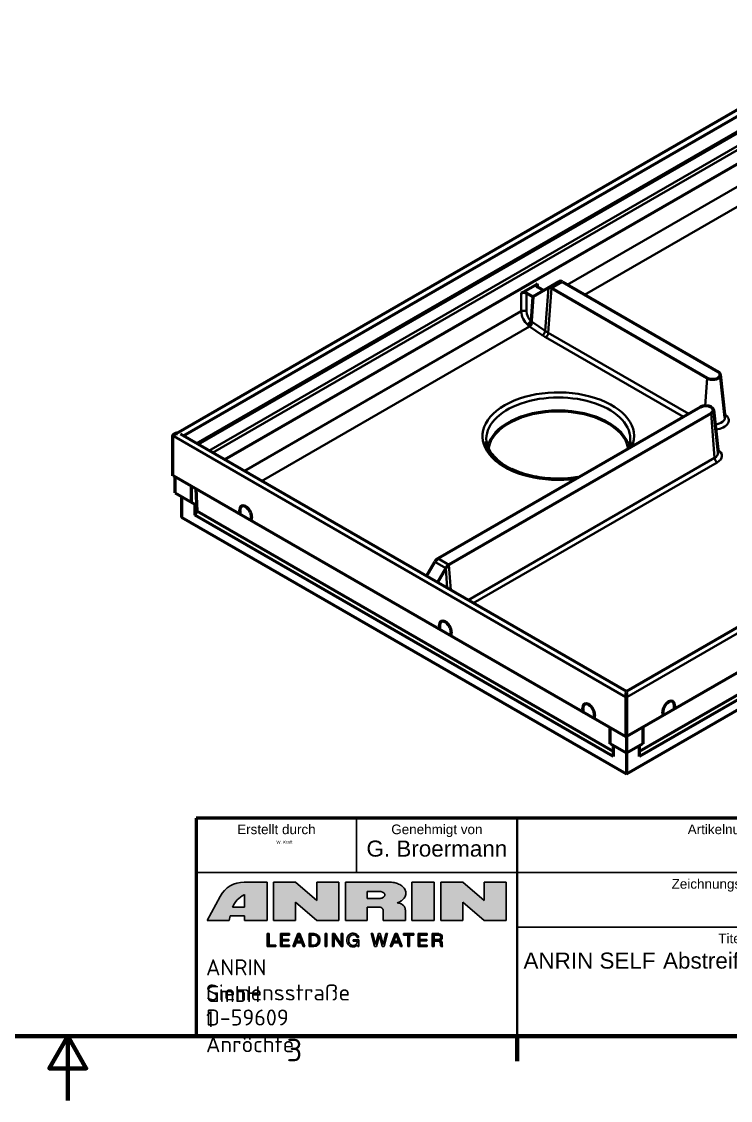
# Model space of a CAD drawing. Header units: millimetres. Extents: x 0 to 3492, y -130 to 1485.
# Drawn here: x 1014 to 1566, y 0 to 841 of the extents above; entities that cross this region are included whole.
import ezdxf
from ezdxf.enums import TextEntityAlignment as Align

# ---------------------------------------------------------------- set-up
doc = ezdxf.new("R2018")
doc.units = ezdxf.units.MM
doc.header["$LTSCALE"] = 5
for name, color, linetype, lineweight in [('Rahmen (ISO)', 7, 'Continuous', 70), ('Schraffur (ISO)', 7, 'Continuous', 18), ('Sichtbar (ISO)', 7, 'Continuous', 50), ('Sichtbar schmal (ISO)', 7, 'Continuous', 35), ('Skizziergeometrie (ISO)', 7, 'Continuous', 25), ('Symbole(DIN)', 7, 'Continuous', 25), ('Titel (ISO)', 7, 'Continuous', 50)]:
    doc.layers.add(name, color=color, linetype=linetype, lineweight=lineweight)
doc.styles.add('Aktuell-DIN', font='arial.ttf')
doc.styles.add('Notiztext (DIN)', font='isocpeur.ttf')
doc.styles.get("Standard").update_dxf_attribs({"font": 'arial.ttf'})
doc.styles.add('TXT 5_0', font='isocpeur.ttf')

# ---------------------------------------------------------------- blocks, each defined once
blk = doc.blocks.new('Ränder Standardrahmen')
at = {"layer": 'Rahmen (ISO)'}
blk.add_line((280, 10), (280, 6.100000143051147), dxfattribs=at)
at = {"layer": 'Rahmen (ISO)', "flags": 128}
for points in [[(10, 10), (10, 287.0000076293945), (410, 287.0000076293945), (410, 10), (10, 10)], [(210, 0), (210, 10), (207.1132469177246, 5), (212.8867530822754, 5), (210, 10)]]:
    blk.add_lwpolyline(points, dxfattribs=at)
at = {"layer": 'Rahmen (ISO)', "insert": (244.0783748340615, 6.100000059604644), "char_height": 3.499999940395355, "attachment_point": 7, "style": 'Notiztext (DIN)'}
blk.add_mtext('3', dxfattribs=at)
blk = doc.blocks.new('Schriftfelder Kundenzeichnung DE')
at = {"layer": 'Schraffur (ISO)'}
h = blk.add_hatch(color=256, dxfattribs=at)
edge = h.paths.add_edge_path(flags=0)
edge.add_line((108.683909823923, 225.3408427413095), (110.516742063923, 225.3408427413095))
edge.add_line((110.5167420639229, 225.3408427413095), (110.5167420639229, 227.2962102213095))
edge.add_arc((111.2257004586354, 225.8655982654567), 1.59664416, 116.3613146929463, 117.7482226645101)
edge.add_arc((112.3362595360138, 223.7546137413095), 3.981931800000001, 117.7482226645103, 156.5245153357833)
edge = h.paths.add_edge_path()
edge.add_arc((110.5045526805172, 224.9907311013095), 4.26078048, 90, 151.5119102653221)
edge.add_line((106.7596833415043, 227.0230214182844), (104.712935583923, 223.2515115813095))
edge.add_line((104.712935583923, 223.2515115813095), (108.171648543923, 223.2515115813095))
edge.add_line((108.171648543923, 223.2515115813095), (108.2998586025441, 223.9915139013095))
edge.add_line((108.2998586025441, 223.9915139013095), (110.5167420639229, 223.9915139013095))
edge.add_line((110.5167420639229, 223.9915139013095), (110.5167420639229, 223.2515115813095))
edge.add_line((110.5167420639229, 223.2515115813095), (114.045733623923, 223.2515115813095))
edge.add_line((114.045733623923, 223.2515115813095), (114.045733623923, 229.2515115813095))
edge.add_line((114.045733623923, 229.2515115813095), (110.5045526805172, 229.2515115813095))
for points in [[(125.252607783923, 223.2515115813095), (121.817400063923, 223.2515115813095), (118.505964063923, 226.1045144613095), (118.505964063923, 223.2515115813095), (115.070756343923, 223.2515115813095), (115.070756343923, 229.2515115813095), (118.505964063923, 229.2515115813095), (121.817400063923, 226.3985087013095), (121.817400063923, 229.2515115813095), (125.252607783923, 229.2515115813095)], [(140.097968583923, 223.2515115813095), (136.625119383923, 223.2515115813095), (136.625119383923, 229.2515115813095), (140.097968583923, 229.2515115813095)], [(147.869635023923, 229.2515115813095), (151.304842743923, 229.2515115813095), (151.304842743923, 223.2515115813095), (147.869635023923, 223.2515115813095), (144.558199023923, 226.1045144613095), (144.558199023923, 223.2515115813095), (141.122991303923, 223.2515115813095), (141.122991303923, 229.2515115813095), (144.558199023923, 229.2515115813095), (147.869635023923, 226.3985087013095)], [(114.092750823923, 221.2198260213095), (114.092750823923, 219.1891757013095), (115.437950823923, 219.1891757013095), (115.437950823923, 219.4171757013095), (114.362750823923, 219.4171757013095), (114.362750823923, 221.2198260213095)], [(117.539431743923, 220.9918260213095), (117.539431743923, 221.2198260213095), (116.127950823923, 221.2198260213095), (116.127950823923, 219.1891757013095), (117.539431743923, 219.1891757013095), (117.539431743923, 219.4171757013095), (116.399148063923, 219.4171757013095), (116.399148063923, 220.0905008613095), (117.454217463923, 220.0905008613095), (117.454217463923, 220.3185008613095), (116.399148063923, 220.3185008613095), (116.399148063923, 220.9918260213095)], [(123.086601303923, 221.2198260213095), (123.086601303923, 219.1891757013095), (123.356828463923, 219.1891757013095), (123.356828463923, 221.2198260213095)], [(124.262986023923, 221.2198260213095), (124.262986023923, 219.1891757013095), (124.518913143923, 219.1891757013095), (124.518913143923, 220.8277610613095), (125.589754863923, 219.1891757013095), (125.881309503923, 219.1891757013095), (125.881309503923, 221.2198260213095), (125.625382383923, 221.2198260213095), (125.625382383923, 219.5812406613095), (124.5545406639229, 221.2198260213095)], [(132.561861423923, 221.2198260213095), (132.155045343923, 219.5180909013095), (131.699562243923, 221.2198260213095), (131.4071755239229, 221.2198260213095), (130.951692423923, 219.5180909013095), (130.544876343923, 221.2198260213095), (130.268875503923, 221.2198260213095), (130.805499063923, 219.1891757013095), (131.097885783923, 219.1891757013095), (131.553368883923, 220.8909108213095), (132.008851983923, 219.1891757013095), (132.301238703923, 219.1891757013095), (132.837862263923, 221.2198260213095)], [(135.977502663923, 219.1891757013095), (136.247237223923, 219.1891757013095), (136.247237223923, 220.9918260213095), (136.924449183923, 220.9918260213095), (136.924449183923, 221.2198260213095), (135.300290703923, 221.2198260213095), (135.300290703923, 220.9918260213095), (135.977502663923, 220.9918260213095)], [(139.015114863923, 219.1891757013095), (139.015114863923, 219.4171757013095), (137.874831183923, 219.4171757013095), (137.874831183923, 220.0905008613095), (138.929900583923, 220.0905008613095), (138.929900583923, 220.3185008613095), (137.874831183923, 220.3185008613095), (137.874831183923, 220.9918260213095), (139.015114863923, 220.9918260213095), (139.015114863923, 221.2198260213095), (137.603633943923, 221.2198260213095), (137.603633943923, 219.1891757013095)]]:
    blk.add_hatch(color=256, dxfattribs=at).paths.add_polyline_path(points)
h = blk.add_hatch(color=256, dxfattribs=at)
edge = h.paths.add_edge_path(flags=0)
edge.add_line((129.642346503923, 227.8052701413094), (129.642346503923, 226.6901711013095))
edge.add_line((129.642346503923, 226.6901711013095), (131.480023983923, 226.6901711013095))
edge.add_spline(control_points=[(131.480023983923, 226.6901711013095), (131.5318805497063, 226.6916958227884), (131.6305581805931, 226.6945972085825), (131.7834079712094, 226.7187347864066), (131.9456075507691, 226.7621980947508), (132.1091953016572, 226.8344387768472), (132.2411939532879, 226.9285784099501), (132.3403721803921, 227.0402636060593), (132.396135090417, 227.1601969955236), (132.4018507240181, 227.2893400885062), (132.3685830476563, 227.4029543419422), (132.2920363050484, 227.5186120536297), (132.1869485253285, 227.6088157974424), (132.0663152088053, 227.6797835189072), (131.9581459113344, 227.7259415766284), (131.8527252149688, 227.7585600237585), (131.7479852451018, 227.7823689967755), (131.6253257673098, 227.8010784926916), (131.5313444046484, 227.8037896558978), (131.480023983923, 227.8052701413094)], knot_values=[-0.2348443077656115, -0.2348443077656115, -0.2348443077656115, -0.2348443077656115, -0.2192949338551818, -0.2052554725607108, -0.1885299087278163, -0.1690334631389931, -0.1519110800315538, -0.1403572958252844, -0.1244643519458432, -0.1133909403395071, -0.1022811609910772, -0.08951621207976893, -0.07231263734836829, -0.06124997503032472, -0.04759695909511757, -0.03714336058679168, -0.02818110863432662, -0.01538886339449367, 0, 0, 0, 0], degree=3, periodic=0)
edge.add_line((131.480023983923, 227.8052701413094), (129.642346503923, 227.8052701413094))
edge = h.paths.add_edge_path()
edge.add_spline(control_points=[(134.3150813439229, 226.0103985813095), (134.4168598895055, 226.0499850707431), (134.6939340057785, 226.1577522972583), (135.1242053294814, 226.422542312788), (135.5393193016908, 226.8579692208423), (135.7441753496952, 227.4401807852996), (135.6188050910975, 228.067237885474), (135.188165090126, 228.5998506058473), (134.5630450770148, 228.975213475255), (133.8338599334821, 229.208407002818), (133.3252697546637, 229.2368130615507), (133.0621032639229, 229.2515115813095)], knot_values=[0, 0, 0, 0, 0.03273779986462733, 0.08912287864097368, 0.1501897263755084, 0.2100176711255166, 0.2664548752384519, 0.3341424044766891, 0.4091241048504136, 0.4826164910825286, 0.5614219785737962, 0.5614219785737962, 0.5614219785737962, 0.5614219785737962], degree=3, periodic=0)
edge.add_line((133.0621032639229, 229.2515115813095), (126.2776305039229, 229.2515115813095))
edge.add_line((126.277630503923, 229.2515115813095), (126.277630503923, 223.2515115813094))
edge.add_line((126.277630503923, 223.2515115813095), (129.640630143923, 223.2515115813095))
edge.add_line((129.640630143923, 223.2515115813095), (129.640630143923, 225.3408427413095))
edge.add_line((129.640630143923, 225.3408427413095), (131.617366023923, 225.3408427413095))
edge.add_spline(control_points=[(131.617366023923, 225.3408427413095), (131.6488713517749, 225.3391210629297), (131.7096549333692, 225.3357994095647), (131.7990697278204, 225.3095878925087), (131.872281801242, 225.2741947818108), (131.9337235729713, 225.2322818866625), (131.9865197590555, 225.1865581139826), (132.0300926899619, 225.1373930018526), (132.0741991413703, 225.0750696916928), (132.1122919188791, 225.0043523735758), (132.1455681176842, 224.9096097331732), (132.1624950295837, 224.8218552984954), (132.1642300527399, 224.7638858272553), (132.164888943923, 224.7418713813095)], knot_values=[0, 0, 0, 0, 0.009437148749291642, 0.01820719669116636, 0.02774254030071362, 0.03371989700886165, 0.04047332671375441, 0.04864753822361823, 0.05335390803231722, 0.0633642127570237, 0.07261690739271422, 0.08340067882478427, 0.09000333732218208, 0.09000333732218208, 0.09000333732218208, 0.09000333732218208], degree=3, periodic=0)
edge.add_line((132.164888943923, 224.7418713813095), (132.164888943923, 223.2515115813094))
edge.add_line((132.164888943923, 223.2515115813095), (135.600096663923, 223.2515115813095))
edge.add_line((135.600096663923, 223.2515115813095), (135.600096663923, 224.8899704613095))
edge.add_spline(control_points=[(135.600096663923, 224.8899704613095), (135.5969135726795, 224.9497369570432), (135.5914782726407, 225.0517914731497), (135.5554397474652, 225.1884953475542), (135.5074912832181, 225.3128218758276), (135.4394430282167, 225.4367425261486), (135.3534139701515, 225.5517938194365), (135.2404039955451, 225.6704034442483), (135.111628615453, 225.7719278015089), (134.9566551882107, 225.8619626514578), (134.8241544066446, 225.9192584722618), (134.7024348326499, 225.9579576020105), (134.5708608940054, 225.9892465075556), (134.4424725479349, 226.0072562669392), (134.346413905029, 226.0096257119596), (134.3150813439229, 226.0103985813095)], knot_values=[0, 0, 0, 0, 0.01790270397454535, 0.03056983295888588, 0.04221164982264758, 0.057826131227419, 0.07280866371495635, 0.08518183669927369, 0.1068974509930123, 0.1217176774808403, 0.1388591343700172, 0.1500828583150381, 0.1599955145979027, 0.1794151422518301, 0.1888157834339211, 0.1888157834339211, 0.1888157834339211, 0.1888157834339211], degree=3, periodic=0)
h = blk.add_hatch(color=256, dxfattribs=at)
h.paths.add_polyline_path([(119.021969763923, 220.9790897013095), (119.375604997844, 220.0260197013095), (118.6683345300019, 220.0260197013095)], flags=0)
h.paths.add_polyline_path([(118.357824783923, 219.1891757013095), (118.079050503923, 219.1891757013095), (118.872720123923, 221.2198260213095), (119.1712194039229, 221.2198260213095), (119.964889023923, 219.1891757013095), (119.686114743923, 219.1891757013095), (119.4591581092633, 219.8008386213095), (118.5847814185826, 219.8008386213095)])
h = blk.add_hatch(color=256, dxfattribs=at)
edge = h.paths.add_edge_path(flags=0)
edge.add_line((122.022680343923, 220.3187820213095), (122.022680343923, 220.0902197013095))
edge.add_arc((121.344585543923, 220.0902197013095), 0.6780948, -90, 0, ccw=False)
edge.add_line((121.344585543923, 219.4121249013095), (120.888736383923, 219.4121249013095))
edge.add_line((120.888736383923, 219.4121249013095), (120.888736383923, 220.9968768213095))
edge.add_line((120.888736383923, 220.9968768213095), (121.344585543923, 220.9968768213095))
edge.add_arc((121.344585543923, 220.3187820213095), 0.6780948, 0, 90, ccw=False)
edge = h.paths.add_edge_path()
edge.add_line((122.292907503923, 220.2777335013095), (122.292907503923, 220.1312682213095))
edge.add_arc((121.350814983923, 220.1312682213095), 0.9420925200000002, -90, 0, ccw=False)
edge.add_line((121.350814983923, 219.1891757013095), (120.618509223923, 219.1891757013095))
edge.add_line((120.618509223923, 219.1891757013095), (120.618509223923, 221.2198260213095))
edge.add_line((120.618509223923, 221.2198260213095), (121.350814983923, 221.2198260213095))
edge.add_arc((121.350814983923, 220.2777335013095), 0.9420925200000002, 0, 90, ccw=False)
h = blk.add_hatch(color=256, dxfattribs=at)
edge = h.paths.add_edge_path()
edge.add_arc((127.4262397882722, 220.3651757013095), 0.9096000000000004, 108.7548966671923, 155.983844719467)
edge.add_arc((127.807688463923, 220.1952149180556), 1.3272, 155.9838447194682, 187.9914345018063)
edge.add_arc((127.5224852712298, 220.1551757013095), 1.039200000000001, 187.991434501805, 233.7769540661515)
edge.add_arc((127.4381004384694, 220.0399757013095), 0.8964000000000004, 233.7769540661532, 284.14111023393)
edge.add_arc((127.4187510198735, 220.1167757013095), 0.9755999999999999, 284.1411102339305, 316.1812399542431)
edge.add_line((128.1226791656291, 219.4412903013095), (128.193566103923, 219.1891757013095))
edge.add_line((128.193566103923, 219.1891757013095), (128.363966103923, 219.1891757013095))
edge.add_line((128.363966103923, 219.1891757013095), (128.363966103923, 220.2576428613095))
edge.add_line((128.363966103923, 220.2576428613095), (127.473759663923, 220.2576428613095))
edge.add_line((127.473759663923, 220.2576428613095), (127.473759663923, 220.0305529413095))
edge.add_line((127.473759663923, 220.0305529413095), (128.1257988137048, 220.0305529413095))
edge.add_arc((127.4694716349456, 220.0207757013095), 0.6564000000000001, -150.37950396507392, 0.8534663380053757, ccw=False)
edge.add_arc((127.7417420887227, 220.1755757013095), 0.9696000000000005, 148.1617581461661, 209.6204960349263, ccw=False)
edge.add_arc((127.5195022183124, 220.3135757013095), 0.708, 78.44410074413952, 148.1617581461653, ccw=False)
edge.add_arc((127.5550797393053, 220.4875757013095), 0.5304000000000002, 11.53554341040342, 78.44410074413878, ccw=False)
edge.add_line((128.074766103923, 220.5936428613095), (128.324366103923, 220.5936428613095))
edge.add_arc((127.6013750059995, 220.5276135320432), 0.7260000000000002, 5.21823285918623, 65.66421573335826)
edge.add_arc((127.4698379533712, 220.2367757013095), 1.045200000000001, 65.66421573336058, 108.7548966671922)
h = blk.add_hatch(color=256, dxfattribs=at)
h.paths.add_polyline_path([(134.535621877844, 220.0260197013095), (134.181986643923, 220.9790897013095), (133.8283514100019, 220.0260197013095)], flags=0)
h.paths.add_polyline_path([(134.032737003923, 221.2198260213095), (133.239067383923, 219.1891757013095), (133.517841663923, 219.1891757013095), (133.7447982985826, 219.8008386213095), (134.6191749892633, 219.8008386213095), (134.846131623923, 219.1891757013095), (135.124905903923, 219.1891757013095), (134.331236283923, 221.2198260213095)])
h = blk.add_hatch(color=256, dxfattribs=at)
edge = h.paths.add_edge_path(flags=0)
edge.add_line((140.771062743923, 220.9968768213095), (140.066121063923, 220.9968768213095))
edge.add_line((140.066121063923, 220.9968768213095), (140.066121063923, 220.2839815413095))
edge.add_line((140.066121063923, 220.2839815413095), (140.633433783923, 220.2839815413095))
edge.add_arc((140.633433783923, 221.1473537013095), 0.86337216, 270, 289.1620101958619)
edge.add_arc((140.824118943923, 220.5986092605525), 0.2824407600000001, 289.1620101958597, 360)
edge.add_line((141.106559703923, 220.5986092605525), (141.106559703923, 220.6613798613095))
edge.add_arc((140.771062743923, 220.6613798613095), 0.3354969600000001, 0, 90)
edge = h.paths.add_edge_path()
edge.add_line((139.796039943923, 221.2198260213095), (139.796039943923, 219.1891757013095))
edge.add_line((139.796039943923, 219.1891757013095), (140.066121063923, 219.1891757013095))
edge.add_line((140.066121063923, 219.1891757013095), (140.066121063923, 220.0568142213095))
edge.add_line((140.066121063923, 220.0568142213095), (140.757378303923, 220.0568142213095))
edge.add_arc((140.757378303923, 219.7724142213095), 0.2844, 12.877147864535516, 90, ccw=False)
edge.add_arc((138.890345279691, 219.3455902219524), 2.199600000000001, 0.34767452326332204, 12.877147864535289, ccw=False)
edge.add_arc((141.422298663923, 219.3609544686387), 0.3323999999999999, 180.3476745232685, 211.1167275824202)
edge.add_line((141.137725623923, 219.1891757013095), (141.4374325839229, 219.1891757013095))
edge.add_arc((141.810972903923, 219.4630769049109), 0.4632000000000002, 190.0760485959375, 216.2510084252529, ccw=False)
edge.add_arc((143.2228554653303, 219.7139626015817), 1.8972, 181.1097201713741, 190.0760485959349, ccw=False)
edge.add_arc((140.454974703923, 219.6603468330855), 0.8712000000000004, 1.10972017137414, 19.97247768533239)
edge.add_arc((140.977159143923, 219.8501224127102), 0.3156000000000001, 19.97247768533407, 85.20143695251477)
edge.add_arc((140.844616383923, 220.6563195945944), 0.5167545600000002, 287.9134775026913, 363.4992817117508)
edge.add_arc((140.7984608387399, 220.6534971813095), 0.5629963200000003, 3.499281711751236, 81.2837322856036)
edge.add_arc((140.7547331892268, 220.3682773413095), 0.8515486800000001, 81.2837322856041, 90)
edge.add_line((140.7547331892268, 221.2198260213095), (139.796039943923, 221.2198260213095))
at = {"layer": 'Skizziergeometrie (ISO)', "color": 7, "lineweight": 25}
for p, q in [((110.5045526805172, 229.2515115813095), (114.045733623923, 229.2515115813095)), ((114.045733623923, 229.2515115813095), (114.045733623923, 223.2515115813095)), ((115.070756343923, 229.2515115813095), (115.070756343923, 223.2515115813095)), ((118.505964063923, 229.2515115813095), (115.070756343923, 229.2515115813095)), ((121.817400063923, 226.3985087013095), (118.505964063923, 229.2515115813095)), ((125.252607783923, 229.2515115813095), (121.817400063923, 229.2515115813095)), ((121.817400063923, 229.2515115813095), (121.817400063923, 226.3985087013095)), ((125.252607783923, 223.2515115813095), (125.252607783923, 229.2515115813095)), ((126.277630503923, 229.2515115813095), (126.277630503923, 223.2515115813095)), ((133.0621032639229, 229.2515115813095), (126.277630503923, 229.2515115813095)), ((140.097968583923, 229.2515115813095), (136.625119383923, 229.2515115813095)), ((136.625119383923, 229.2515115813095), (136.625119383923, 223.2515115813095)), ((140.097968583923, 223.2515115813095), (140.097968583923, 229.2515115813095)), ((144.558199023923, 229.2515115813095), (141.122991303923, 229.2515115813095)), ((141.122991303923, 229.2515115813095), (141.122991303923, 223.2515115813095)), ((147.869635023923, 226.3985087013095), (144.558199023923, 229.2515115813095)), ((147.869635023923, 229.2515115813095), (147.869635023923, 226.3985087013095)), ((151.304842743923, 229.2515115813095), (147.869635023923, 229.2515115813095)), ((151.304842743923, 223.2515115813095), (151.304842743923, 229.2515115813095)), ((106.7596833415043, 227.0230214182844), (104.712935583923, 223.2515115813095)), ((110.5167420639229, 227.2962102213095), (110.5167420639229, 225.3408427413095)), ((129.642346503923, 227.8052701413094), (131.480023983923, 227.8052701413094)), ((129.642346503923, 226.6901711013095), (129.642346503923, 227.8052701413094)), ((110.5167420639229, 225.3408427413095), (108.683909823923, 225.3408427413095)), ((118.505964063923, 226.1045144613095), (121.817400063923, 223.2515115813095)), ((118.505964063923, 223.2515115813095), (118.505964063923, 226.1045144613095)), ((129.640630143923, 223.2515115813095), (129.640630143923, 225.3408427413095)), ((129.640630143923, 225.3408427413095), (131.617366023923, 225.3408427413095)), ((131.480023983923, 226.6901711013095), (129.642346503923, 226.6901711013095)), ((144.558199023923, 223.2515115813095), (144.558199023923, 226.1045144613095)), ((144.558199023923, 226.1045144613095), (147.869635023923, 223.2515115813095)), ((108.2998586025441, 223.9915139013095), (108.171648543923, 223.2515115813095)), ((108.2998586025441, 223.9915139013095), (110.5167420639229, 223.9915139013095)), ((110.5167420639229, 223.9915139013095), (110.5167420639229, 223.2515115813095)), ((132.164888943923, 224.7418713813095), (132.164888943923, 223.2515115813095)), ((135.600096663923, 223.2515115813095), (135.600096663923, 224.8899704613095)), ((104.712935583923, 223.2515115813095), (108.171648543923, 223.2515115813095)), ((110.5167420639229, 223.2515115813095), (114.045733623923, 223.2515115813095)), ((115.070756343923, 223.2515115813095), (118.505964063923, 223.2515115813095)), ((121.817400063923, 223.2515115813095), (125.252607783923, 223.2515115813095)), ((126.277630503923, 223.2515115813095), (129.640630143923, 223.2515115813095)), ((132.164888943923, 223.2515115813095), (135.600096663923, 223.2515115813095)), ((136.625119383923, 223.2515115813095), (140.097968583923, 223.2515115813095)), ((141.122991303923, 223.2515115813095), (144.558199023923, 223.2515115813095)), ((147.869635023923, 223.2515115813095), (151.304842743923, 223.2515115813095)), ((114.362750823923, 221.2198260213095), (114.092750823923, 221.2198260213095)), ((114.092750823923, 221.2198260213095), (114.092750823923, 219.1891757013095)), ((114.362750823923, 219.4171757013095), (114.362750823923, 221.2198260213095)), ((116.127950823923, 221.2198260213095), (116.127950823923, 219.1891757013095)), ((117.539431743923, 221.2198260213095), (116.127950823923, 221.2198260213095)), ((116.399148063923, 220.9918260213095), (117.539431743923, 220.9918260213095)), ((116.399148063923, 220.3185008613095), (116.399148063923, 220.9918260213095)), ((117.454217463923, 220.3185008613095), (116.399148063923, 220.3185008613095)), ((117.454217463923, 220.0905008613095), (117.454217463923, 220.3185008613095)), ((117.539431743923, 220.9918260213095), (117.539431743923, 221.2198260213095)), ((118.872720123923, 221.2198260213095), (118.079050503923, 219.1891757013095)), ((118.6683345300019, 220.0260197013095), (119.021969763923, 220.9790897013095)), ((119.1712194039229, 221.2198260213095), (118.872720123923, 221.2198260213095)), ((119.021969763923, 220.9790897013095), (119.375604997844, 220.0260197013095)), ((119.964889023923, 219.1891757013095), (119.1712194039229, 221.2198260213095)), ((120.618509223923, 221.2198260213095), (121.350814983923, 221.2198260213095)), ((120.618509223923, 221.2198260213095), (120.618509223923, 219.1891757013095)), ((120.888736383923, 220.9968768213095), (121.344585543923, 220.9968768213095)), ((120.888736383923, 219.4121249013095), (120.888736383923, 220.9968768213095)), ((122.022680343923, 220.3187820213095), (122.022680343923, 220.0902197013095)), ((123.086601303923, 221.2198260213095), (123.086601303923, 219.1891757013095)), ((123.356828463923, 221.2198260213095), (123.086601303923, 221.2198260213095)), ((123.356828463923, 219.1891757013095), (123.356828463923, 221.2198260213095)), ((124.262986023923, 221.2198260213095), (124.262986023923, 219.1891757013095)), ((124.5545406639229, 221.2198260213095), (124.262986023923, 221.2198260213095)), ((124.518913143923, 220.8277610613095), (125.589754863923, 219.1891757013095)), ((124.518913143923, 219.1891757013095), (124.518913143923, 220.8277610613095)), ((125.625382383923, 219.5812406613095), (124.5545406639229, 221.2198260213095)), ((125.881309503923, 221.2198260213095), (125.625382383923, 221.2198260213095)), ((125.625382383923, 221.2198260213095), (125.625382383923, 219.5812406613095)), ((125.881309503923, 219.1891757013095), (125.881309503923, 221.2198260213095)), ((128.074766103923, 220.5936428613095), (128.324366103923, 220.5936428613095)), ((130.268875503923, 221.2198260213095), (130.805499063923, 219.1891757013095)), ((130.544876343923, 221.2198260213095), (130.268875503923, 221.2198260213095)), ((130.951692423923, 219.5180909013095), (130.544876343923, 221.2198260213095)), ((131.4071755239229, 221.2198260213095), (130.951692423923, 219.5180909013095)), ((131.097885783923, 219.1891757013095), (131.553368883923, 220.8909108213095)), ((131.699562243923, 221.2198260213095), (131.4071755239229, 221.2198260213095)), ((131.553368883923, 220.8909108213095), (132.008851983923, 219.1891757013095)), ((132.155045343923, 219.5180909013095), (131.699562243923, 221.2198260213095)), ((132.561861423923, 221.2198260213095), (132.155045343923, 219.5180909013095)), ((132.301238703923, 219.1891757013095), (132.837862263923, 221.2198260213095)), ((132.837862263923, 221.2198260213095), (132.561861423923, 221.2198260213095)), ((134.032737003923, 221.2198260213095), (133.239067383923, 219.1891757013095)), ((133.8283514100019, 220.0260197013095), (134.181986643923, 220.9790897013095)), ((134.331236283923, 221.2198260213095), (134.032737003923, 221.2198260213095)), ((134.181986643923, 220.9790897013095), (134.535621877844, 220.0260197013095)), ((135.124905903923, 219.1891757013095), (134.331236283923, 221.2198260213095)), ((135.300290703923, 221.2198260213095), (135.300290703923, 220.9918260213095)), ((136.924449183923, 221.2198260213095), (135.300290703923, 221.2198260213095)), ((135.300290703923, 220.9918260213095), (135.977502663923, 220.9918260213095)), ((135.977502663923, 220.9918260213095), (135.977502663923, 219.1891757013095)), ((136.247237223923, 219.1891757013095), (136.247237223923, 220.9918260213095)), ((136.247237223923, 220.9918260213095), (136.924449183923, 220.9918260213095)), ((136.924449183923, 220.9918260213095), (136.924449183923, 221.2198260213095)), ((137.603633943923, 221.2198260213095), (137.603633943923, 219.1891757013095)), ((139.015114863923, 221.2198260213095), (137.603633943923, 221.2198260213095)), ((137.874831183923, 220.3185008613095), (137.874831183923, 220.9918260213095)), ((137.874831183923, 220.9918260213095), (139.015114863923, 220.9918260213095)), ((138.929900583923, 220.3185008613095), (137.874831183923, 220.3185008613095)), ((138.929900583923, 220.0905008613095), (138.929900583923, 220.3185008613095)), ((139.015114863923, 220.9918260213095), (139.015114863923, 221.2198260213095)), ((139.796039943923, 221.2198260213095), (139.796039943923, 219.1891757013095)), ((139.796039943923, 221.2198260213095), (140.7547331892268, 221.2198260213095)), ((140.066121063923, 220.2839815413095), (140.066121063923, 220.9968768213095)), ((140.771062743923, 220.9968768213095), (140.066121063923, 220.9968768213095)), ((140.633433783923, 220.2839815413095), (140.066121063923, 220.2839815413095)), ((141.106559703923, 220.6613798613095), (141.106559703923, 220.5986092605525)), ((114.092750823923, 219.1891757013095), (115.437950823923, 219.1891757013095)), ((115.437950823923, 219.4171757013095), (114.362750823923, 219.4171757013095)), ((115.437950823923, 219.1891757013095), (115.437950823923, 219.4171757013095)), ((116.127950823923, 219.1891757013095), (117.539431743923, 219.1891757013095)), ((116.399148063923, 220.0905008613095), (117.454217463923, 220.0905008613095)), ((116.399148063923, 219.4171757013095), (116.399148063923, 220.0905008613095)), ((117.539431743923, 219.4171757013095), (116.399148063923, 219.4171757013095)), ((117.539431743923, 219.1891757013095), (117.539431743923, 219.4171757013095)), ((118.079050503923, 219.1891757013095), (118.357824783923, 219.1891757013095)), ((118.357824783923, 219.1891757013095), (118.5847814185826, 219.8008386213095)), ((118.5847814185826, 219.8008386213095), (119.4591581092633, 219.8008386213095)), ((119.375604997844, 220.0260197013095), (118.6683345300019, 220.0260197013095)), ((119.4591581092633, 219.8008386213095), (119.686114743923, 219.1891757013095)), ((119.686114743923, 219.1891757013095), (119.964889023923, 219.1891757013095)), ((120.618509223923, 219.1891757013095), (121.350814983923, 219.1891757013095)), ((121.344585543923, 219.4121249013095), (120.888736383923, 219.4121249013095)), ((122.292907503923, 220.2777335013095), (122.292907503923, 220.2045008613095)), ((122.292907503923, 220.1312682213095), (122.292907503923, 220.2045008613095)), ((123.086601303923, 219.1891757013095), (123.356828463923, 219.1891757013095)), ((124.262986023923, 219.1891757013095), (124.518913143923, 219.1891757013095)), ((125.589754863923, 219.1891757013095), (125.881309503923, 219.1891757013095)), ((128.363966103923, 220.2576428613095), (127.473759663923, 220.2576428613095)), ((127.473759663923, 220.2576428613095), (127.473759663923, 220.0305529413095)), ((127.473759663923, 220.0305529413095), (128.1257988137048, 220.0305529413095)), ((128.1226791656291, 219.4412903013095), (128.193566103923, 219.1891757013095)), ((128.193566103923, 219.1891757013095), (128.363966103923, 219.1891757013095)), ((128.363966103923, 219.1891757013095), (128.363966103923, 220.2576428613095)), ((130.805499063923, 219.1891757013095), (131.097885783923, 219.1891757013095)), ((132.008851983923, 219.1891757013095), (132.301238703923, 219.1891757013095)), ((133.239067383923, 219.1891757013095), (133.517841663923, 219.1891757013095)), ((133.517841663923, 219.1891757013095), (133.7447982985826, 219.8008386213095)), ((134.6191749892633, 219.8008386213095), (133.7447982985826, 219.8008386213095)), ((134.535621877844, 220.0260197013095), (133.8283514100019, 220.0260197013095)), ((134.6191749892633, 219.8008386213095), (134.846131623923, 219.1891757013095)), ((134.846131623923, 219.1891757013095), (135.124905903923, 219.1891757013095)), ((135.977502663923, 219.1891757013095), (136.247237223923, 219.1891757013095)), ((137.603633943923, 219.1891757013095), (139.015114863923, 219.1891757013095)), ((137.874831183923, 219.4171757013095), (137.874831183923, 220.0905008613095)), ((137.874831183923, 220.0905008613095), (138.929900583923, 220.0905008613095)), ((139.015114863923, 219.4171757013095), (137.874831183923, 219.4171757013095)), ((139.015114863923, 219.1891757013095), (139.015114863923, 219.4171757013095)), ((139.796039943923, 219.1891757013095), (140.066121063923, 219.1891757013095)), ((140.066121063923, 219.1891757013095), (140.066121063923, 220.0568142213095)), ((140.066121063923, 220.0568142213095), (140.757378303923, 220.0568142213095)), ((141.137725623923, 219.1891757013095), (141.437432583923, 219.1891757013095))]:
    blk.add_line(p, q, dxfattribs=at)
for centre, radius, start, end in [((110.5045526805172, 224.9907311013095), 4.26078048, 90, 151.5119102653221), ((112.3362595360138, 223.7546137413095), 3.981931800000001, 117.7482226645103, 156.5245153357833), ((111.2257004586354, 225.8655982654567), 1.59664416, 116.3613146929463, 117.7482226645107), ((121.344585543923, 220.3187820213095), 0.6780948, 0, 90), ((121.350814983923, 220.2777335013095), 0.9420925200000002, 0, 90), ((127.807688463923, 220.1952149180556), 1.3272, 155.9838447194682, 187.9914345018063), ((127.4262397882722, 220.3651757013095), 0.9096000000000003, 108.7548966671923, 155.983844719467), ((127.7417420887227, 220.1755757013095), 0.9696000000000004, 148.1617581461661, 209.6204960349263), ((127.5195022183124, 220.3135757013095), 0.708, 78.44410074413948, 148.1617581461653), ((127.4698379533712, 220.2367757013095), 1.0452, 65.66421573336058, 108.7548966671922), ((127.5550797393053, 220.4875757013095), 0.5304000000000001, 11.53554341040343, 78.44410074413803), ((127.6013750059995, 220.5276135320432), 0.7260000000000001, 5.21823285918623, 65.66421573335954), ((140.633433783923, 221.1473537013095), 0.86337216, 270, 289.1620101958619), ((140.7547331892268, 220.3682773413095), 0.8515486800000001, 81.28373228560291, 90), ((140.771062743923, 220.6613798613095), 0.3354969600000001, 0, 90), ((140.7984608387399, 220.6534971813095), 0.5629963200000001, 3.499281711751236, 81.28373228560307), ((140.824118943923, 220.5986092605525), 0.2824407600000001, 289.1620101958597, 0), ((140.844616383923, 220.6563195945944), 0.5167545600000001, 287.9134775026913, 3.499281711750788), ((121.344585543923, 220.0902197013095), 0.6780948, 270, 0), ((121.350814983923, 220.1312682213095), 0.9420925200000002, 270, 0), ((127.5224852712298, 220.1551757013095), 1.0392, 187.9914345018049, 233.7769540661515), ((127.4694716349456, 220.0207757013095), 0.6564000000000002, 209.620496034926, 0.8534663380054042), ((127.4381004384694, 220.0399757013095), 0.8964000000000001, 233.7769540661532, 284.1411102339306), ((127.4187510198735, 220.1167757013095), 0.9756, 284.1411102339305, 316.1812399542453), ((140.757378303923, 219.7724142213095), 0.2844, 12.87714786453554, 90), ((140.977159143923, 219.8501224127102), 0.3156000000000001, 19.97247768533407, 85.20143695251102), ((138.890345279691, 219.3455902219524), 2.1996, 0.3476745232632531, 12.8771478645354), ((141.422298663923, 219.3609544686387), 0.3324, 180.3476745232684, 211.1167275824202), ((140.454974703923, 219.6603468330855), 0.8712000000000002, 1.10972017137414, 19.97247768533498), ((143.2228554653303, 219.7139626015817), 1.897200000000001, 181.1097201713741, 190.0760485959349), ((141.810972903923, 219.4630769049109), 0.4632000000000001, 190.0760485959374, 216.2510084252529)]:
    blk.add_arc(centre, radius, start, end, dxfattribs=at)
for points in [[(133.0621032639229, 229.2515115813095), (133.8462557746336, 229.1731832606335), (134.5467567336024, 228.9508963066916), (135.1805291676098, 228.5501993626232), (135.5884603104999, 228.0100583216921), (135.6915455727778, 227.4551806509307), (135.5056253722709, 226.8865226022367), (135.0966282800945, 226.4330500365676), (134.6174821356491, 226.1358183371737), (134.3150813439229, 226.0103985813095)], [(131.480023983923, 227.8052701413094), (131.6337114573302, 227.7974042545105), (131.7602543934786, 227.778668216014), (131.8476103684736, 227.7586399949592), (131.9474376584851, 227.7276192866132), (132.0727895797133, 227.6735140164714), (132.1679057855395, 227.6170236885778), (132.2965136999456, 227.5027595091251), (132.3654462706314, 227.3953225845159), (132.3957536732886, 227.2884386237863), (132.3909585201203, 227.1778083794296), (132.3269342643267, 227.0323454591179), (132.2511889104856, 226.9451007783633), (132.1130863736701, 226.843881760126), (131.9354261898252, 226.7635823321329), (131.7740744651306, 226.7195361121942), (131.6353101601302, 226.6982026876764), (131.480023983923, 226.6901711013095)], [(131.617366023923, 225.3408427413095), (131.7113174548353, 225.3319485701201), (131.7957290500455, 225.3081566243327), (131.881511213711, 225.2665189230023), (131.9309256235622, 225.2328871609209), (131.9819957731823, 225.1886975569888), (132.0362716725853, 225.1275755468387), (132.0634713555392, 225.0891676189483), (132.1109898819901, 225.0010619453961), (132.1418554303675, 224.9138349213411), (132.1615692363428, 224.8078144587696), (132.164888943923, 224.7418713813095)], [(134.3150813439229, 226.0103985813095), (134.4090228658445, 226.0069063152109), (134.6014678914223, 225.9808850555933), (134.6978822143886, 225.9578556442858), (134.8048405013295, 225.9238391369095), (134.9621127026067, 225.8556598942196), (135.090192730592, 225.7810983911076), (135.2604374112249, 225.6462891216501), (135.3457206480241, 225.5566436505373), (135.4353090299954, 225.4365538933147), (135.5102236484788, 225.2995538827619), (135.5522722654606, 225.190994664826), (135.5834603626697, 225.0682228510287), (135.600096663923, 224.8899704613095)]]:
    blk.add_spline(points, degree=3, dxfattribs=at)
at = {"layer": 'Titel (ISO)', "lineweight": 50}
for p, q in [((283.008889163923, 239.2203436413095), (103.008889163923, 239.2203436413095)), ((103.008889163923, 239.2203436413095), (103.008889163923, 205.2203436413095)), ((103.008889163923, 205.2203436413095), (283.008889163923, 205.2203436413095))]:
    blk.add_line(p, q, dxfattribs=at)
at = {"layer": 'Titel (ISO)', "lineweight": 25}
for p, q in [((128.008889163923, 239.2203436413095), (128.008889163923, 230.7203436413095)), ((103.008889163923, 230.7203436413095), (283.008889163923, 230.7203436413095)), ((153.008889163923, 222.2203436413095), (283.008889163923, 222.2203436413095))]:
    blk.add_line(p, q, dxfattribs=at)
at = {"layer": 'Titel (ISO)', "lineweight": 35}
blk.add_line((153.008889163923, 239.2203436413095), (153.008889163923, 205.2203436413095), dxfattribs=at)
at = {"layer": 'Symbole(DIN)', "color": 7, "style": 'Aktuell-DIN'}
for s, insert, char_height, attachment_point in [('\\fArial|b0|i0;Erstellt durch', (115.508889163923, 238.2203436413095), 1.500000059604645, 2), ('\\fArial|b0|i0;Genehmigt von', (140.508889163923, 238.2203436413095), 1.500000059604645, 2), ('\\fArial|b0|i0;Artikelnummer', (186.3422224972563, 238.2203436413095), 1.500000059604645, 2), ('\\fArial|b0|i0;Zeichnungsnummer', (186.3422224972563, 229.7203436413095), 1.500000059604645, 2), ('\\fArial|b0|i0;Titel', (186.3422224972563, 221.2203436413095), 1.500000059604645, 2), ('\\fArial|b0|i0; ', (174.5843457831856, 218.7203436413095), 3.00000011920929, 1)]:
    blk.add_mtext(s, dxfattribs=dict(at, insert=insert, char_height=char_height, attachment_point=attachment_point))
at = {"layer": 'Symbole(DIN)', "color": 7, "char_height": 2.5, "style": 'Aktuell-DIN'}
for s, insert, width, attachment_point in [('\\fArial|b0|i0;G. Broermann', (140.508889163923, 235.7203436413095), 21.93025827407837, 2), ('\\fArial|b0|i0;ANRIN SELF', (154.0088891639229, 218.2641696253106), 20.5754566192627, 1), ('\\fArial|b0|i0;Abstreiferkasten 75 x 50 cm', (175.7482170714852, 218.2622640648171), 43.28315258026123, 1)]:
    blk.add_mtext(s, dxfattribs=dict(at, insert=insert, width=width, attachment_point=attachment_point))
at = {"layer": 'Symbole(DIN)', "color": 7, "lineweight": 30, "flags": 104}
for tag, height, p in [('AUTOR', 2.5, (115.508889163923, 235.7203436413095)), ('Artikelnummer', 3.00000011920929, (186.3422224972563, 235.7203436413095)), ('MATERIAL', 1.800000071525574, (236.3422224972563, 235.7203436413095)), ('BAUTEILNUMMER', 4.000000059604645, (186.3422224972563, 227.2203436413095)), ('Oberfläche', 2.5, (236.3422224972563, 227.2203436413095)), ('VaultStatus', 2.000000029802322, (268.008889163923, 227.2203436413095)), ('REVISIONSNUMMER', 4.000000059604645, (215.9255558305896, 227.2203436413095)), ('MASSE\\P3;', 3.00000011920929, (236.3422224972563, 218.7203436413095)), ('GENEHM.DAT._KONSTR.', 3.00000011920929, (268.008889163923, 218.7203436413095)), ('Dokumentenart', 2.5, (236.3422224972563, 210.2203436413094)), ('Anfänglicher_Ansichtsmaßstab', 2.5, (258.008889163923, 210.2203436413095)), ('Blattgröße', 2.5, (268.008889163923, 210.2203436413095)), ('Blattnummer', 2.5, (278.008889163923, 210.2203436413095))]:
    blk.add_attdef(tag, text='', height=height, dxfattribs=at).set_placement(p, align=Align.TOP_CENTER)
at = {"layer": 'Titel (ISO)', "char_height": 2.5, "attachment_point": 1, "style": 'TXT 5_0'}
for s, insert, width in [('\\fISOCPEUR|b0|i0;ANRIN GmbH', (104.5403373575877, 217.2203436413095), 16.91164970397949), ('\\fISOCPEUR|b0|i0;Siemensstraße 1', (104.5403373575877, 213.2959991612718), 21.75723314285278), ('\\fISOCPEUR|b0|i0;D-59609 Anröchte', (104.5403373575877, 209.3951105990694), 23.94448757171631)]:
    blk.add_mtext(s, dxfattribs=dict(at, insert=insert, width=width))

msp = doc.modelspace()

# ---------------------------------------------------------------- linework, layer by layer
at = {"layer": 'Sichtbar (ISO)'}
for p, q in [((1134.436545809221, 519.8718554827957), (1661.563210165831, 824.2085770460237)), ((1139.975764962961, 517.8737727296008), (1661.916763556424, 819.2165487685489)), ((1172.020443850507, 499.3727687477756), (1661.916763556421, 782.214540804908)), ((1403.207574538916, 629.0776985402641), (1415.919352071573, 636.4168467206201)), ((1432.839292717787, 638.1174009275345), (1412.30806979753, 626.2636938477336)), ((1415.919352071572, 633.9766780258293), (1420.79335117177, 631.1626733332993)), ((1548.072571785327, 562.9852088258233), (1426.854011343547, 632.9707773276851)), ((1435.339292717787, 637.8697568132507), (1556.557853159567, 567.8841883113889)), ((1412.30806979753, 626.2636938477336), (1407.434070697333, 629.0776985402637)), ((1412.30806979753, 626.2636938477336), (1410.944377717664, 607.4779656617334)), ((2009.33106685312, 621.2348834511691), (1485.140068259657, 318.5930693065444)), ((2014.409493977866, 588.9089752702386), (1485.49362165025, 283.5392540033143)), ((1558.303720066797, 565.6490011525226), (1561.863055719679, 532.4947756355432)), ((2008.399086337781, 556.4532361783617), (1485.140068259657, 254.3495012351482)), ((1996.488194058035, 561.161823442269), (1495.393116586864, 271.854445574778)), ((1998.146038010574, 558.2903534854503), (1495.393116586864, 268.0258189656868)), ((1542.769270926422, 540.3274287050792), (1338.465663695174, 422.3726860737415)), ((1551.25455230066, 535.4284492195122), (1346.950945069411, 417.4737065881745)), ((1553.00041920789, 538.0922415462123), (1556.559754860773, 504.9380160292328)), ((1131.940231057029, 486.8469026543486), (1131.940231057029, 518.0778968748335)), ((1132.872211572368, 518.9686866900465), (1133.225764962962, 519.1728108352786)), ((1485.140068259657, 318.5930693065444), (1137.725764962962, 519.1728108352775)), ((1132.647337838215, 486.8469026543485), (1131.940231057029, 486.8469026543486)), ((1132.647337838214, 486.8469026543485), (1484.786514869063, 283.5392540033139)), ((1133.707998009995, 473.5788332142729), (1133.707998009995, 486.2345302186519)), ((1133.707998009995, 473.5788332142729), (1148.910793805504, 464.8014949692986)), ((1146.435920071351, 466.2303639859222), (1146.435920071351, 478.8860609903012)), ((1149.735222875671, 476.9812076280886), (1150.568637758043, 459.099750826376)), ((1138.657745478301, 470.7210951810254), (1138.657745478301, 454.3911635624708)), ((1148.910793805504, 464.8014949692986), (1148.910793805504, 456.2282808695574)), ((1485.140068259657, 254.3495012351482), (1138.657745478301, 454.3911635624708)), ((1150.568637758043, 459.099750826376), (1148.910793805504, 456.2282808695574)), ((1474.887019932454, 268.0258189656885), (1148.910793805504, 456.2282808695574)), ((1474.887019932454, 271.8544455747805), (1150.568637758043, 459.099750826376)), ((1183.912579474232, 459.5909635046221), (1183.912579474232, 460.1175557239889)), ((1193.104967629656, 454.8103279479579), (1193.104967629656, 454.2837357285912)), ((1329.464139531568, 408.4726086640782), (1335.965663695174, 419.7335788420772)), ((1344.450945069411, 414.8345993565101), (1337.949420905806, 403.5736291785112)), ((1339.47607133525, 369.7763396025589), (1339.47607133525, 370.3029318219258)), ((1348.668459490673, 364.9957040458947), (1348.668459490673, 364.4691118265279)), ((1484.786514869064, 317.8207349535426), (1484.786514869063, 283.1310057128507)), ((1485.49362165025, 283.13100571285), (1485.49362165025, 317.8207349535408)), ((1451.198942762707, 305.273109709259), (1451.198942762707, 305.7997019286258)), ((1522.616727662549, 307.8409433809396), (1522.616727662549, 307.3143511615727)), ((1460.391330918131, 300.4924741525948), (1460.391330918131, 299.9658819332279)), ((1513.424339507123, 302.0071233855434), (1513.424339507123, 302.5337156049102)), ((1472.412146198301, 278.0279020820534), (1472.412146198301, 290.6835990864324)), ((1497.867990321017, 290.683599086431), (1497.867990321017, 278.0279020820512)), ((1485.140068259657, 270.6794328537028), (1472.412146198301, 278.0279020820534)), ((1485.140068259657, 283.3351298580826), (1484.786514869063, 283.1310057128507)), ((1485.140068259656, 283.3351298580822), (1485.49362165025, 283.13100571285)), ((1485.140068259657, 283.3351298580818), (1485.140068259657, 254.3495012351482)), ((1497.867990321017, 278.0279020820512), (1485.140068259657, 270.6794328537028)), ((1474.887019932454, 276.5990330654298), (1474.887019932454, 268.0258189656885)), ((1495.393116586864, 268.0258189656868), (1495.393116586864, 276.599033065428))]:
    msp.add_line(p, q, dxfattribs=at)
for centre, major_axis, ratio, start_param, end_param in [((1418.064950877663, 635.1967623732246), (-3.022875583351049, 2.60095120674049e-13), 0.5729811763039182, 5.501585242055807, 7.064785372304138), ((1426.854011343547, 628.8882944230464), (-2.499999999999445, 4.330127018922519), 0.5773502691895401, 5.497787143782213, 6.283185307179671), ((1435.339292717787, 633.7872739086121), (-2.499999999999623, 4.330127018922407), 0.5773502691895402, 5.497787143781991, 6.283185307179314), ((1405.320822618124, 627.8389364919946), (-3.000000000000001, 2.637473572875139e-13), 0.5817526772581582, 3.930788915260516, 5.493989045508819), ((1552.315212472447, 565.434698568606), (5.999999999999954, -1.387778780781446e-15), 0.5773502691896256, 3.926990816987091, 7.068583470576884), ((1547.011911613541, 537.8779389622957), (6.000000000000028, -6.938893903907228e-16), 0.5773502691896256, 5.497787143781979, 8.639379797371772), ((1432.107059670731, 505.4221998704285), (55.00000000000001, -5.551115123125784e-15), 0.5773502691896256, 0.09954971013702553, 3.042042943452771), ((1135.122211572368, 518.0778968748332), (3.181980515339465, -2.734536811049797e-13), 0.5773502691896255, 1.459455312454333, 3.141592653589503), ((1135.122211572368, 517.6696485843696), (-3.181980515339463, 2.759928150030073e-13), 0.5773502691896257, 4.601047966043173, 6.283185307179298), ((1188.508773551944, 457.4639418359735), (-3.237585798995557, 5.650667465205347), 0.5773418772196786, 3.930803312824823, 7.072395966414616), ((1184.089356169529, 459.4889014320062), (0.007740176633170313, -2.344284605548815), 0.07533520527780992, 4.668589926945597, 6.239386253740498), ((1192.928190934359, 454.3857978012072), (0.007740176633046901, -2.344284605548743), 0.07533520527781451, 6.239386253740201, 7.810182580535089), ((1338.465663695174, 418.2902031691028), (2.500000000000539, 4.330127018922215), 0.5773502691897116, 0.7853981633974652, 1.570796326794994), ((1346.950945069412, 413.3912236835357), (-2.50000000000042, -4.330127018922229), 0.5773502691897113, 3.926990816987093, 4.712388980384677), ((1344.072265412961, 367.6493179339103), (3.237585798995557, -5.650667465205347), 0.5773418772196786, 0.7892106592350459, 3.930803312824839), ((1339.652848030546, 369.674277529943), (0.007740176633052092, -2.344284605548746), 0.07533520527781433, 4.668589926945277, 6.239386253740173), ((1348.491682795377, 364.5711738991439), (0.007740176633051983, -2.344284605548746), 0.07533520527781437, 6.239386253740175, 7.81018258053507), ((1518.020533584836, 305.1873294929248), (-3.237585798997338, -5.650667465204345), 0.5773418772198512, 2.352381994355131, 5.493974647944924), ((1455.795136840419, 303.1460880406103), (3.237585798995557, -5.650667465205347), 0.5773418772196786, 0.7892106592350459, 3.930803312824839), ((1451.375719458004, 305.171047636643), (0.007740176633046934, -2.344284605548742), 0.07533520527781455, 4.668589926945277, 6.239386253740188), ((1522.439950967253, 307.2122890889568), (-0.007740176633044652, -2.344284605548743), 0.07533520527783699, 0.04379905343936917, 1.614595380234241), ((1460.214554222835, 300.0679440058439), (0.007740176633046909, -2.344284605548742), 0.07533520527781455, 6.239386253740188, 7.81018258053507), ((1513.60111620242, 302.1091854581592), (-0.007740176633044652, -2.344284605548743), 0.075335205277837, 4.756188033824035, 6.326984360618956)]:
    msp.add_ellipse(centre, major_axis=major_axis, ratio=ratio, start_param=start_param, end_param=end_param, dxfattribs=at)
for points, knots in [([(1408.252093606282, 604.3918576733138), (1408.254682906874, 604.3931408682955), (1408.257273170209, 604.3944282535863), (1408.524454143569, 604.5276024543833), (1408.796882290522, 604.7020798382002), (1409.332271408349, 605.1201201179337), (1409.591070420911, 605.3604183608652), (1410.092556662065, 605.9093725506565), (1410.325773138258, 606.2173552618456), (1410.705250383206, 606.837549819404), (1410.847955526438, 607.1438405762229), (1410.935636951665, 607.4291949670078)], [-0.4473215695901082, -0.4473215695901082, -0.4473215695901082, -0.4473215695901082, -0.4462840428350067, -0.4462840428350067, -0.3403418431537409, -0.3403418431537409, -0.2344204653898298, -0.2344204653898298, -0.1171657088237065, -0.1171657088237065, 0, 0, 0, 0]), ([(1447.531940156283, 485.3421301480544), (1446.362414806222, 485.1533453287922), (1445.18181027386, 484.9859671777118), (1438.142383964561, 484.1242538266641), (1432.084996706502, 483.9410949551121), (1420.17336313872, 484.6619638990003), (1414.32120267466, 485.5667632002704), (1403.449160212958, 488.3549915734916), (1398.428840304208, 490.2353718832819), (1389.740280483747, 494.7297949121794), (1386.069556518801, 497.3394999467082), (1380.365762800969, 502.9702041352973), (1378.354434166647, 505.9844943214079), (1376.654356214633, 510.4798103355456), (1376.3000637238, 511.9559817926202), (1376.141722067883, 513.4308904500201)], [2.083568156903509, 2.083568156903509, 2.083568156903509, 2.083568156903509, 2.147264034278678, 2.147264034278678, 2.460633456607081, 2.460633456607081, 2.77421405867404, 2.77421405867404, 3.086770950542403, 3.086770950542403, 3.397789546315462, 3.397789546315462, 3.712017385656419, 3.712017385656419, 3.865087461433296, 3.865087461433296, 3.865087461433296, 3.865087461433296])]:
    msp.add_open_spline(points, degree=3, knots=knots, dxfattribs=at)
for points in [[(1410.935636951665, 607.4291949670078), (1410.940222195337, 607.4441173911282), (1410.943102921292, 607.460404528621), (1410.944377717664, 607.4779656617334)], [(1488.07239727358, 513.4308904500201), (1487.872701683142, 511.5707813493954), (1487.361393764005, 509.7077084487066), (1486.52495129527, 507.8547556256555)]]:
    msp.add_open_spline(points, degree=3, dxfattribs=at)
at = {"layer": 'Sichtbar schmal (ISO)'}
for p, q in [((1139.988491937319, 517.8664248075291), (1661.801596368604, 819.1353611175164)), ((1661.916763556424, 807.5251183170865), (1150.100840740507, 512.0280575038678)), ((1151.515054302879, 511.2115609229398), (1661.916763556423, 805.8921251552309)), ((1159.999628570336, 506.3129896856632), (1662.270316947015, 796.2991068259112)), ((1162.828055695082, 504.6799965238075), (1661.916763556421, 792.8289963569684)), ((1661.916763556421, 764.3506741652772), (1439.092340616255, 635.7029335987878)), ((1452.591284524985, 627.9093146993047), (1661.916763556419, 748.7634363663143)), ((1416.324574982804, 633.7427224689478), (1415.919352071573, 636.4168467206201)), ((1424.354011343547, 633.2184214419688), (1421.923009540927, 599.7298210768724)), ((1426.854011343547, 632.9707773276851), (1424.332350976232, 598.2332974103537)), ((1435.339292717787, 637.8697568132507), (1426.854011343547, 632.9707773276851)), ((1403.207574538916, 629.0776985402641), (1403.207574538916, 614.9848542442354)), ((1407.434070697332, 614.984854244235), (1407.434070697333, 629.0776985402637)), ((1403.207574538916, 614.9848542442354), (1187.491006170244, 490.4408354279577)), ((2014.409493977866, 619.7317212002598), (1485.49362165025, 314.3619999333357)), ((1421.923009540927, 599.7298210768724), (1412.046930230679, 606.5251488740154)), ((1200.989950078974, 482.6472165284745), (1409.757475939506, 603.1792037820692)), ((1409.757475939506, 603.1792037820692), (1419.633555249754, 596.3838759849261)), ((1533.698764278283, 535.0905692500914), (1424.332350976232, 598.2332974103537)), ((1422.219102897023, 594.7772104180602), (1529.649081105664, 532.7524835802476)), ((1548.072571785327, 562.9852088258233), (1546.500537658695, 541.3294360615414)), ((1551.25455230066, 535.4284492195122), (1553.776212667974, 500.6909693021803)), ((1132.005612657995, 518.0401487899155), (1131.940231057029, 518.0778968748335)), ((1484.786514869063, 314.3619999333356), (1132.647337838215, 517.6696485843696)), ((1553.776212667974, 500.6909693021803), (1361.756733091786, 389.8284710792497)), ((1365.806416264405, 387.4903854094046), (1555.889460747182, 497.2348823098866)), ((1183.952174926138, 460.1364161092764), (1183.912579474232, 459.5909635046221)), ((1183.952174926138, 460.1364161092764), (1183.912579474232, 460.1175557239889)), ((1184.089356169529, 457.1468395230975), (1184.305055628035, 460.1182371407862)), ((1193.104967629656, 454.4789476211711), (1192.928190934359, 452.0437358922985)), ((1346.950945069411, 417.4737065881745), (1338.465663695174, 422.3726860737415)), ((1344.450945069411, 414.8345993565101), (1335.965663695174, 419.7335788420772)), ((1344.450945069411, 414.8345993565101), (1345.588564389321, 399.1631676319237)), ((1346.950945069411, 417.4737065881745), (1348.397883525603, 397.5412064723519)), ((1339.515666787156, 370.3217922072132), (1339.47607133525, 369.7763396025589)), ((1339.515666787156, 370.3217922072132), (1339.47607133525, 370.3029318219258)), ((1339.652848030546, 367.3322156210343), (1339.868547489053, 370.303613238723)), ((1348.668459490673, 364.6643237191081), (1348.491682795377, 362.2291119902352)), ((1485.140068259657, 314.1578757881038), (1484.786514869063, 313.9537516428719)), ((1485.49362165025, 313.9537516428716), (1485.140068259656, 314.1578757881037)), ((1451.238538214614, 305.8185623139132), (1451.198942762707, 305.273109709259)), ((1451.238538214614, 305.8185623139132), (1451.198942762707, 305.7997019286258)), ((1451.375719458004, 302.8289857277343), (1451.591418916511, 305.8003833454231)), ((1522.224251508746, 307.8416247977369), (1522.439950967253, 304.8702271800481)), ((1522.616727662549, 307.3143511615727), (1522.577132210643, 307.859803766227)), ((1522.577132210643, 307.859803766227), (1522.616727662549, 307.8409433809396)), ((1460.391330918131, 300.1610938258079), (1460.214554222835, 297.7258820969353)), ((1513.60111620242, 299.7671235492506), (1513.424339507123, 302.2023352781248))]:
    msp.add_line(p, q, dxfattribs=at)
for centre, major_axis, ratio, start_param, end_param in [((1405.320822618124, 613.9782569947249), (-2.999999999999989, -6.696032617270475e-14), 0.4727224616232331, 3.930788915260045, 5.493989045508403), ((1410.289477317638, 611.6513207302199), (4.507634415225652, -8.937625832524997), 0.611485887341703, 4.048818432237789, 5.301803601045506), ((1412.402725396847, 612.6579179797301), (-2.991857977863042, 6.344651325617347), 0.6252356963649406, 0.9246093995493014, 2.195668931903096), ((1409.757475939506, 605.6286935248523), (-1.700524918147284, -2.471480326193223), 0.6254726686454002, 0.8330097126744329, 2.316869978278895), ((1412.479977021472, 612.4906446217456), (2.578775560019304, -6.564637289757915), 0.5687088412364368, 5.333454517092635, 5.583118465506713), ((1410.190522730299, 611.5941892725823), (4.0772929604249, -9.171860677703489), 0.5730674713545526, 5.327731704535996, 5.558276399923456), ((1419.633555249754, 598.8333657277094), (-1.700524918147259, -2.471480326193236), 0.6254726686454185, 0.8330097126744072, 2.316869978278891), ((1422.219102897023, 597.2267001608435), (-1.500000000000497, -2.598076211353046), 0.5773502691897116, 0.7853981633976952, 2.268928027592869), ((1432.107059670731, 517.6696485843445), (59.06132347494115, -4.163336342344337e-15), 0.5773502691896256, 6.042948774170909, 11.23581082057266), ((1432.107059670731, 515.4336459394463), (-56.07273938066589, 9.36750677027476e-15), 0.5773502691896256, 3.079689298036, 6.345088662733386), ((1552.315212472447, 532.153099943148), (9.566166291154675, -2.038300084272748e-15), 0.5773502691896258, 4.912749980439202, 6.345088662733384), ((1552.315212472447, 529.91709729825), (12.55475038542991, -2.775557561562891e-15), 0.5773502691896257, 4.898859764540527, 7.01955620530833), ((1547.011911613541, 504.5963403368378), (9.566166291154756, -5.204170427930421e-16), 0.5773502691896255, 5.497787143781989, 6.345088662733382), ((1547.011911613541, 502.3603376919397), (12.55475038543, -3.469446951953615e-15), 0.5773502691896255, 5.497787143781988, 7.01955620530833), ((1555.889460747182, 499.6843720526698), (1.49999999999983, -2.598076211353436), 0.5773502691895387, 4.014257279586818, 5.497787143782039), ((1188.54836900385, 457.4828022212609), (-2.795221624787268, 5.8682822076244), 0.6254726686452436, 0.04748729250718004, 0.8330097126742035), ((1188.724473010451, 457.5666853253867), (-2.687713100757053, 5.642579045792823), 0.625472668645244, 6.11761896194055, 7.116195019853758), ((1184.128951621435, 460.0343540366604), (-0.2493438935633416, 0.01810035200382813), 0.5248338855717721, 3.966977374588572, 5.537773701383795), ((1344.111860864867, 367.6681783191977), (-2.795221624787285, 5.868282207624424), 0.6254726686452436, 0.04748729250717432, 0.8330097126741717), ((1339.692443482452, 370.2197301345972), (0.2493438935633719, -0.01810035200387324), 0.5248338855717962, 0.8253847209994412, 2.396181047794537), ((1344.287964871468, 367.7520614233235), (-2.687713100756992, 5.642579045792695), 0.6254726686452439, 6.117618961940558, 7.116195019853775), ((1517.80483412633, 305.2900729823384), (2.687713100758313, 5.642579045791782), 0.6254726686454153, 5.450175594505533, 6.44875165241884), ((1455.834732292325, 303.1649484258976), (-2.795221624787299, 5.868282207624454), 0.625472668645244, 0.04748729250716902, 0.8330097126741641), ((1451.41531490991, 305.7165002412972), (0.2493438935633807, -0.01810035200387385), 0.5248338855717853, 0.8253847209996898, 2.396181047794526), ((1456.010836298926, 303.2488315300237), (-2.687713100756977, 5.642579045792663), 0.625472668645244, 6.117618961940561, 7.116195019853782), ((1517.98093813293, 305.2061898782119), (2.795221624788953, 5.868282207624099), 0.6254726686454154, 5.450175594505583, 6.235698014672446), ((1522.400355515347, 307.757741693611), (0.2493438935634012, 0.01810035200384051), 0.5248338855717749, 0.7454116057957476, 2.316207932590265)]:
    msp.add_ellipse(centre, major_axis=major_axis, ratio=ratio, start_param=start_param, end_param=end_param, dxfattribs=at)
for points, knots in [([(1424.332350976232, 598.2332974103537), (1423.879519277169, 598.4947399137052), (1423.43355108021, 598.7607474298482), (1422.624594376878, 599.2631366549256), (1422.255275810686, 599.5006903001994), (1421.923009540927, 599.7298210768724)], [3.552713678800559e-15, 3.552713678800559e-15, 3.552713678800559e-15, 3.552713678800559e-15, 0.2021668473209778, 0.2021668473209778, 0.3799380308100452, 0.3799380308100452, 0.3799380308100452, 0.3799380308100452]), ([(1419.633555249754, 596.3838759849261), (1420.014452296774, 596.1217962455726), (1420.411145226741, 595.8673346481122), (1421.273654324434, 595.3319222686862), (1421.742591068117, 595.0523246507512), (1422.219102897023, 594.7772104180603)], [-0.3799380308100452, -0.3799380308100452, -0.3799380308100452, -0.3799380308100452, -0.2021668473209778, -0.2021668473209778, -3.552713678800559e-15, -3.552713678800559e-15, -3.552713678800559e-15, -3.552713678800559e-15])]:
    msp.add_open_spline(points, degree=3, knots=knots, dxfattribs=at)

# ---------------------------------------------------------------- block references
at = {"xscale": 5, "yscale": 5, "zscale": 5}
msp.add_blockref('Ränder Standardrahmen', (0, 0), dxfattribs=at)
ref = msp.add_blockref('Schriftfelder Kundenzeichnung DE', (634.9555541803852, -976.1017182065475), dxfattribs=dict(xscale=5, yscale=5, zscale=5))
lines = msp.add_mtext('W. Kraft', dxfattribs={"layer": 'Symbole(DIN)', "color": 7, "insert": (1212.5, 202.4999999999999), "char_height": 2.5, "attachment_point": 1})
ref.add_attrib('AUTOR', '', (1212.5, 202.4999999999999), dxfattribs={"flags": 104}).embed_mtext(lines)

doc.saveas('drawing.dxf')
